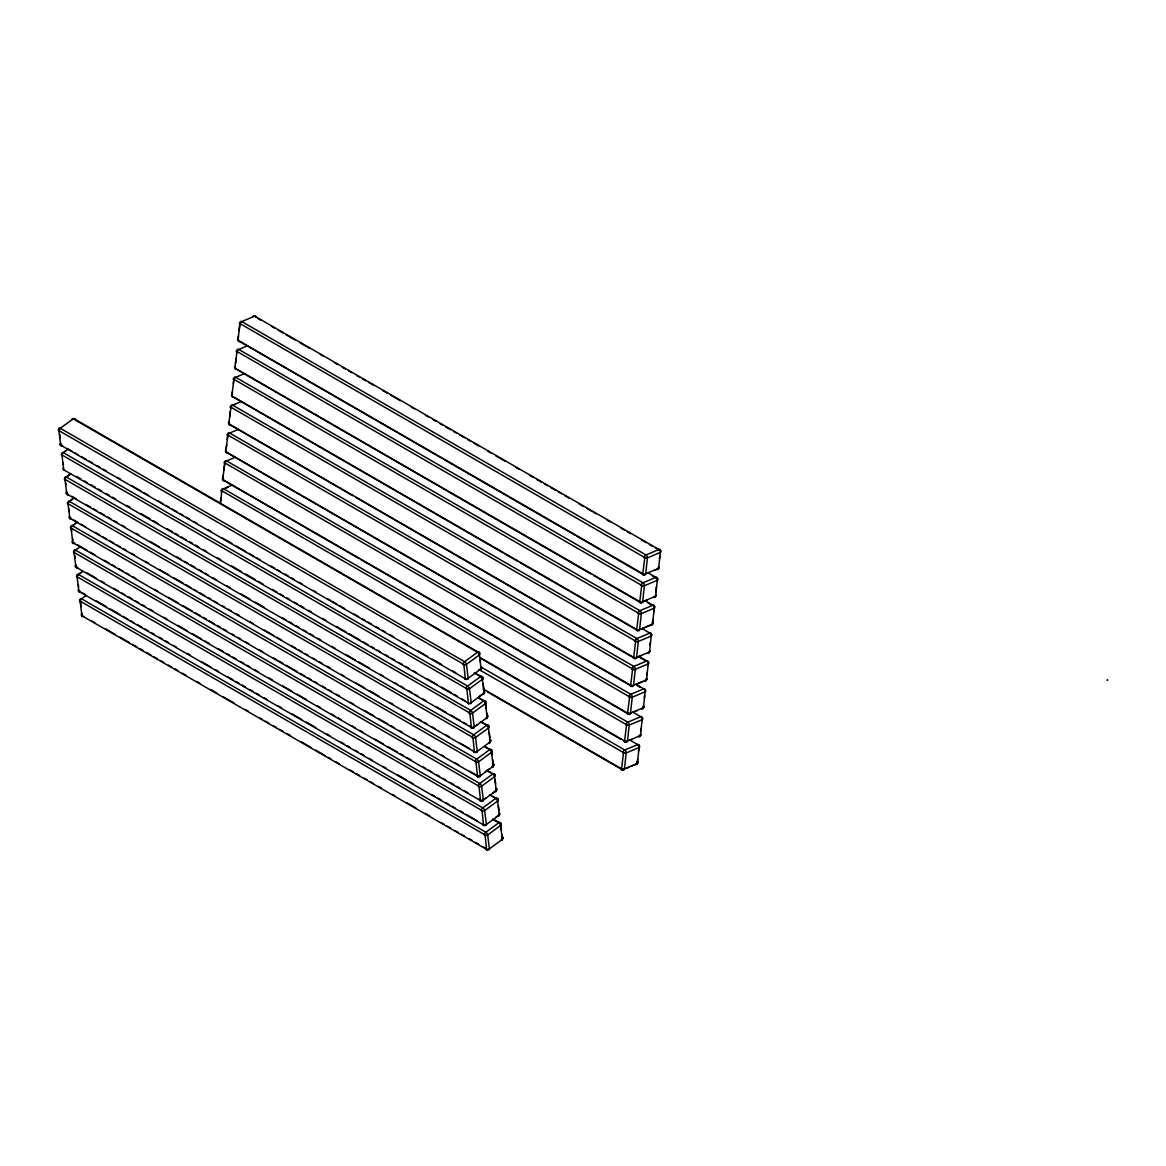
<?xml version="1.0" encoding="UTF-8"?>
<svg xmlns="http://www.w3.org/2000/svg" width="1166" height="1166" viewBox="0 0 1166 1166"><rect width="100%" height="100%" fill="white"/><g stroke="black" fill="none" stroke-linecap="round" stroke-linejoin="round"><path stroke-width="1.5" d="M1107.642 680.186L1107.394 679.851M467.172 679.282A2.303 1.137 53.8 0 0 468.178 678.306L481.092 668.832L479.357 654.913A2.303 1.501 -7.1 0 0 479.343 652.785L479.386 652.406M482.418 676.761L482.374 677.155A2.303 1.501 -7.1 0 1 482.389 679.282L484.123 693.202A2.303 1.137 53.8 0 1 483.132 694.178M66.36 493.728L470.991 727.263A2.303 1.326 -60 0 0 472.828 727.832A2.303 1.137 53.8 0 0 474.241 727.03L487.169 717.571L485.435 703.637A2.303 1.501 -7.1 0 0 485.42 701.524L485.45 701.13M489.195 742.917A2.303 1.137 53.8 0 0 490.201 741.926L488.467 728.007A2.303 1.501 -7.1 0 0 488.452 725.879L488.481 725.5M491.527 749.855L491.484 750.248A2.303 1.501 -7.1 0 1 491.498 752.376L493.233 766.295L480.305 775.754A2.303 1.137 53.8 0 1 478.891 776.556A2.303 1.326 -60 0 1 477.054 776.002L72.423 542.452M75.455 566.822L480.1 800.357A2.303 1.326 -60 0 0 481.922 800.911A2.303 1.137 53.8 0 0 483.336 800.124L496.264 790.65L494.53 776.731A2.303 1.501 -7.1 0 0 494.515 774.603L494.559 774.224M497.59 798.579L497.547 798.972A2.303 1.501 -7.1 0 1 497.561 801.1L499.296 815.019L486.368 824.479A2.303 1.137 53.8 0 1 484.954 825.28A2.303 1.326 -60 0 1 483.132 824.726L78.486 591.191M81.533 615.546L486.164 849.081A2.303 1.326 -60 0 0 488 849.65A2.303 1.137 53.8 0 0 489.414 848.848L502.327 839.374L500.593 825.455A2.303 1.501 -7.1 0 0 500.578 823.342L500.622 822.948M1107.175 680.215L1107.583 679.982M220.301 503.1L220.87 497.795M221.453 492.489L221.744 489.837A2.303 1.501 67.1 0 1 223.581 488.787L232.209 485.143M290.261 518.812L224.455 480.829A2.303 1.326 -60 0 1 223.056 479.517A2.303 1.137 6.2 0 1 223.041 477.9L223.333 475.232M223.901 469.927L224.484 464.622M226.073 450.032L226.656 444.712M227.224 439.407L227.807 434.102A2.303 1.501 67.1 0 1 229.658 433.052L238.272 429.409M229.687 416.845L230.27 411.54M300.93 436.113L233.55 397.227A2.303 1.326 -60 0 1 232.151 395.915A2.303 1.137 6.2 0 1 232.136 394.297L232.428 391.645M233.302 383.672L233.594 381.02M235.459 363.777L236.042 358.472M236.625 353.152L236.917 350.5A2.303 1.501 67.1 0 1 238.753 349.45L247.367 345.821M441.725 458.18L239.628 341.492A2.303 1.326 -60 0 1 238.228 340.18A2.303 1.137 6.2 0 1 238.214 338.563L238.505 335.91M239.074 330.605L239.657 325.285M220.607 502.08L221.759 491.454A2.303 1.137 6.2 0 1 221.744 489.837M637.248 762.331A2.303 1.326 -60 0 0 637.35 761.792L637.642 759.139M638.516 751.181L638.808 748.528M640.673 731.271L640.965 728.619M641.839 720.661L642.32 717.498M644.288 698.099L644.579 695.446M646.751 675.537L647.043 672.884M647.902 664.926L648.383 661.763M650.074 645.017L650.351 642.364M652.421 623.008A2.303 1.326 -60 0 0 652.523 622.469L652.814 619.816M653.674 611.844L653.966 609.191M655.846 591.949L656.429 586.629M656.997 581.324L657.478 578.161M659.46 558.776L659.752 556.109M660.524 550.294L655.627 548.093M654.447 606.029L654.257 606.539A2.303 1.137 6.2 0 1 654.272 608.156L652.537 624.087A2.303 1.501 67.1 0 1 650.686 625.136L646.387 626.958M651.415 633.896L651.226 634.406A2.303 1.137 6.2 0 1 651.24 636.024L649.506 651.954A2.303 1.501 67.1 0 1 647.655 653.004A2.303 1.326 -60 0 0 648.5 652.392M639.289 745.351L639.085 745.876A2.303 1.326 -60 0 0 637.685 744.564L629.859 740.046M466.764 679.093A2.303 1.326 -60 0 1 464.928 678.539L60.719 445.179L58.985 431.245A2.303 1.501 -7.1 0 1 58.97 429.132L73.298 418.871A2.303 1.326 -60 0 1 75.018 419.017M64.159 451.912L66.302 450.338M67.715 449.537L63.416 452.685A2.303 1.137 53.8 0 0 62.002 453.487A2.303 1.501 -7.1 0 0 62.017 455.615L63.751 469.534A2.303 1.326 -60 0 0 64.742 470.452M68.182 494.705A2.303 1.326 -60 0 1 66.783 493.903L65.048 479.984A2.303 1.501 -7.1 0 1 65.034 477.856L69.333 474.693M70.747 473.906L66.447 477.054A2.303 1.137 53.8 0 0 65.034 477.856M70.222 500.637L72.379 499.063M73.793 498.261L69.479 501.424A2.303 1.137 53.8 0 0 68.065 502.211A2.303 1.501 -7.1 0 0 68.08 504.339L69.814 518.258L474.023 751.633A2.303 1.326 -60 0 0 475.859 752.187A2.303 1.137 53.8 0 0 477.273 751.385L490.201 741.926A2.303 1.501 -7.1 0 0 490.186 739.798L490.667 740.483M75.411 523.432L71.097 526.58A2.303 1.501 -7.1 0 0 71.111 528.708L72.846 542.627A2.303 1.326 -60 0 0 74.682 543.181A2.303 1.137 53.8 0 1 74.245 542.875M76.825 522.63L72.511 525.779A2.303 1.137 53.8 0 0 71.097 526.58L71.68 531.215M77.291 567.244A2.303 1.137 53.8 0 0 77.714 567.55A2.303 1.326 -60 0 1 75.877 566.982L74.143 553.063A2.303 1.501 -7.1 0 1 74.128 550.95L76.286 549.361M79.856 546.985L75.542 550.148A2.303 1.137 53.8 0 0 74.128 550.95M81.474 572.156L77.16 575.304A2.303 1.501 -7.1 0 0 77.175 577.432L78.909 591.351A2.303 1.326 -60 0 0 80.745 591.905A2.303 1.137 53.8 0 1 80.323 591.599M82.888 571.355L78.574 574.503A2.303 1.137 53.8 0 0 77.16 575.304L77.452 577.622M83.777 616.275A2.303 1.326 -60 0 1 81.955 615.721L80.221 601.787A2.303 1.501 -7.1 0 1 80.206 599.674L85.92 595.709M478.41 697.151L482.709 694.003M474.985 726.243L477.127 724.669M481.048 774.982L478.891 776.556L469.49 771.12M485.362 771.819L489.662 768.671M486.237 797.763L481.922 800.911L478.789 799.104M492.693 793.026L494.85 791.452A2.303 1.326 -60 0 0 495.259 791.087M495.725 817.395L497.882 815.821A2.303 1.137 53.8 0 0 499.296 815.019A2.303 1.501 -7.1 0 0 499.646 813.183M237.849 340.414L239.963 324.265A2.303 1.137 6.2 0 1 239.948 322.632A2.303 1.501 67.1 0 1 241.785 321.583L254.713 316.132L658.921 549.492A2.303 1.326 -60 0 1 660.32 550.804L660.699 550.571M234.818 368.281L236.931 352.132A2.303 1.137 6.2 0 1 236.917 350.5M231.786 396.149L233.885 379.999A2.303 1.137 6.2 0 1 233.87 378.367A2.303 1.501 67.1 0 1 235.721 377.318L244.335 373.674M228.74 424.016L230.853 407.867A2.303 1.137 6.2 0 1 230.839 406.234A2.303 1.501 67.1 0 1 232.69 405.185L241.304 401.541M225.708 451.883L227.822 435.72A2.303 1.137 6.2 0 1 227.807 434.102M222.677 479.751L224.79 463.587A2.303 1.137 6.2 0 1 224.776 461.969A2.303 1.501 67.1 0 1 226.627 460.92L235.24 457.276M654.928 596.205A2.303 1.326 -60 0 1 653.732 597.269A2.303 1.501 67.1 0 0 655.569 596.22L657.303 580.304A2.303 1.137 6.2 0 0 657.289 578.671L657.668 578.438M654.636 606.305L654.257 606.539A2.303 1.326 -60 0 0 652.858 605.227L645.031 600.709M651.605 634.173L651.226 634.406A2.303 1.326 -60 0 0 649.826 633.094L642 628.576M646.139 679.282A2.303 1.326 -60 0 1 644.623 680.871A2.303 1.501 67.1 0 0 646.474 679.822L648.209 663.891A2.303 1.137 6.2 0 0 648.194 662.273L648.573 662.04M638.983 736.358A2.303 1.326 -60 0 1 638.56 736.606A2.303 1.501 67.1 0 0 640.411 735.557L642.145 719.626A2.303 1.137 6.2 0 0 642.131 718.008L642.495 717.775M463.704 664.314L58.606 430.429M466.735 688.683L61.638 454.798M469.767 713.038L64.669 479.168M472.798 737.408L67.701 503.523M475.83 761.762L70.732 527.892M478.862 786.132L73.764 552.247M481.908 810.501L76.81 576.616M484.939 834.856L79.842 600.971M644.798 557.29L642.728 574.342M641.766 585.157L639.697 602.21M638.72 613.024L636.651 630.077M635.689 640.892L633.619 657.945M632.657 668.759L630.587 685.812M629.625 696.627L627.556 713.679M626.594 724.494L624.524 741.547M623.562 752.362L621.493 769.414M60.457 445.295L60.719 445.179A2.303 1.326 -60 0 0 62.541 445.733A2.303 1.137 53.8 0 1 61.696 445.018M63.489 469.665L467.96 702.909A2.303 1.326 -60 0 0 469.373 703.71M66.52 494.02L66.783 493.903A2.303 1.501 -7.1 0 1 66.768 491.775A2.303 1.137 53.8 0 0 67.089 492.766M69.552 518.389L69.814 518.258A2.303 1.326 -60 0 0 71.651 518.826A2.303 1.137 53.8 0 1 70.805 518.112M72.584 542.758L72.846 542.627A2.303 1.501 -7.1 0 1 72.831 540.499L72.54 538.182M75.615 567.113L75.877 566.982A2.303 1.501 -7.1 0 1 75.863 564.869A2.303 1.137 53.8 0 0 76.504 566.37M78.661 591.483L78.909 591.351A2.303 1.501 -7.1 0 1 78.545 589.573M81.693 615.837L81.955 615.721A2.303 1.501 -7.1 0 1 81.941 613.593A2.303 1.137 53.8 0 0 82.261 614.584M71.884 419.25A2.303 1.137 53.8 0 1 73.298 418.871L477.521 652.231A2.303 1.326 -60 0 1 479.343 652.785L479.605 652.668M482.637 677.023L482.374 677.155A2.303 1.326 -60 0 0 480.552 676.601L474.285 672.986M478.876 698.245L483.584 700.955A2.303 1.326 -60 0 1 485.42 701.524L485.668 701.393M480.348 721.71L486.616 725.325A2.303 1.326 -60 0 1 488.452 725.879L488.714 725.762M491.746 750.117L491.484 750.248A2.303 1.326 -60 0 0 489.647 749.694L484.954 746.969M486.411 770.435L492.679 774.049A2.303 1.326 -60 0 1 494.515 774.603L494.778 774.486M497.809 798.841L497.547 798.972A2.303 1.326 -60 0 0 495.71 798.418L489.458 794.789M492.489 819.159L498.757 822.773A2.303 1.326 -60 0 1 500.578 823.342L500.841 823.211M239.948 322.632L242.091 321.729M232.996 405.331L235.153 404.413M226.044 488.015L228.201 487.111M654.607 570.32L656.764 569.402M642.962 601.816L647.261 599.994M642.072 628.78L644.23 627.862M228.638 423.695L633.342 657.158A2.303 1.326 -60 0 0 634.741 658.469L641.198 655.729M638.166 683.597L642.466 681.775M630.821 713.286L628.663 714.19L493.932 636.403M635.135 711.464L637.277 710.56M629.946 740.235L632.103 739.331M624.757 769.021L622.6 769.924L556.794 731.942M626.914 768.102L629.057 767.199M631.214 766.281L635.528 764.473A2.303 1.501 67.1 0 0 637.365 763.424L639.099 747.493A2.303 1.137 6.2 0 0 639.464 746.138M463.864 664.605L465.365 679.21M466.896 688.975L468.397 703.564M469.927 713.33L471.428 727.934M472.959 737.699L474.46 752.289M475.99 762.068L477.506 776.658M479.022 786.423L480.538 801.027M482.068 810.793L483.569 825.382M485.1 835.148L486.601 849.752M644.9 557.625L239.7 323.419M641.868 585.492L236.669 351.287M638.837 613.36L233.637 379.154M635.805 641.213L230.591 407.021M632.774 669.08L227.559 434.874M629.727 696.947L224.528 462.742M626.696 724.815L221.496 490.609M623.664 752.682L478.803 669.473M237.733 340.093L642.437 573.555A2.303 1.326 -60 0 0 643.836 574.867A2.303 1.501 67.1 0 0 645.687 573.818L658.601 568.352L660.335 552.436A2.303 1.137 6.2 0 0 660.699 551.081M234.701 367.96L639.405 601.423A2.303 1.326 -60 0 0 640.804 602.735A2.303 1.501 67.1 0 0 642.655 601.685L655.569 596.22A2.303 1.137 6.2 0 0 655.919 594.864M231.67 395.828L636.374 629.29A2.303 1.326 -60 0 0 637.773 630.602A2.303 1.501 67.1 0 0 639.609 629.553L652.537 624.087A2.303 1.137 6.2 0 0 652.523 622.469L652.945 623.14M225.606 451.563L630.31 685.025A2.303 1.326 -60 0 0 631.695 686.322A2.303 1.501 67.1 0 0 633.546 685.273L646.474 679.822A2.303 1.137 6.2 0 0 646.46 678.189L646.882 678.874M222.575 479.43L627.264 712.892A2.303 1.326 -60 0 0 628.663 714.19A2.303 1.501 67.1 0 0 630.514 713.14L643.443 707.689L645.177 691.759A2.303 1.137 6.2 0 0 645.527 690.403M60.297 445.004L60.719 445.179A2.303 1.501 -7.1 0 1 60.107 443.765M63.328 469.373L63.751 469.534A2.303 1.501 -7.1 0 1 63.372 467.755M69.392 518.098L69.814 518.258A2.303 1.501 -7.1 0 1 69.435 516.48M257.686 318.347L260.805 320.154M271.78 326.48L274.914 328.287M278.047 330.095L282.74 332.82M285.874 334.627L295.275 340.049M299.983 342.76L309.384 348.197M320.344 354.522L323.478 356.33M334.453 362.67L337.586 364.477M342.279 367.188L345.413 368.995M348.547 370.803L351.68 372.61M356.388 375.321L359.522 377.143M362.655 378.95L365.789 380.757M368.922 382.565L373.616 385.276M383.016 390.697L387.71 393.423M390.843 395.23L400.244 400.652M411.219 406.992L414.353 408.8M425.313 415.125L428.447 416.932M433.154 419.643L436.288 421.465M439.422 423.273L442.555 425.08M445.689 426.887L450.382 429.598M453.516 431.405L456.649 433.213M459.783 435.02L464.491 437.746M467.624 439.553L470.758 441.36M473.892 443.167L478.585 445.878M487.986 451.315L491.119 453.122M495.827 455.833L505.228 461.255M516.188 467.595L519.322 469.402M530.282 475.728L533.416 477.535M536.549 479.343L541.257 482.068M544.391 483.875L547.524 485.683M550.658 487.49L555.351 490.201M558.485 492.008L561.618 493.816M564.752 495.637L569.46 498.348M578.861 503.77L583.554 506.481M586.687 508.289L591.395 511.014M592.955 511.918L596.088 513.725M607.063 520.051L610.197 521.858M621.157 528.198L624.291 530.005M627.425 531.813L630.558 533.62M641.519 539.96L646.226 542.671M649.36 544.478L652.494 546.286M648.063 572.841L655.89 577.359A2.303 1.326 -60 0 1 657.289 578.671M652.596 575.96L655.729 577.768M443.299 459.083L574.896 535.063M576.47 535.966L643.836 574.867M647.99 602.924L651.124 604.731M238.156 370.263L437.133 485.143M438.693 486.047L590.666 573.789M593.8 575.596L640.804 602.735M302.49 437.031L434.102 513.011M435.661 513.915L503.027 552.801M504.601 553.704L517.136 560.948M520.269 562.755L568.833 590.798M570.407 591.701L637.773 630.602M638.953 656.443L646.795 660.962A2.303 1.326 -60 0 1 648.194 662.273M640.353 657.755L645.06 660.466M352.73 495.652L230.518 425.094A2.303 1.326 -60 0 1 229.119 423.783A2.303 1.137 6.2 0 1 229.104 422.165A2.303 1.501 67.1 0 0 229.104 422.704M355.863 497.459L633.167 657.551M635.922 684.311L643.763 688.829A2.303 1.326 -60 0 1 645.162 689.645M637.321 685.623L640.455 687.43M294.852 491.848L227.487 452.962A2.303 1.326 -60 0 1 226.087 451.65A2.303 1.137 6.2 0 1 225.708 450.236M296.426 492.752L496.964 608.535M498.538 609.439L631.695 686.322M632.89 712.178L640.732 716.696A2.303 1.326 -60 0 1 642.131 718.008M291.821 519.715L359.186 558.616M360.76 559.52L492.358 635.499M74.405 418.929L344.611 574.998M346.171 575.902L479.343 652.785M480.1 657.537L624.233 740.76A2.303 1.326 -60 0 0 625.632 742.057M479.926 657.945L620.939 739.346M480.625 666.806L624.772 750.03A2.303 1.501 67.1 0 1 626.186 752.959L624.451 768.875A2.303 1.501 67.1 0 1 622.6 769.924A2.303 1.326 -60 0 1 621.201 768.613L483.336 689.019M58.97 429.132A2.303 1.137 53.8 0 1 60.384 428.33L464.593 661.705A2.303 1.137 53.8 0 1 466.444 664.372L468.178 678.306A2.303 1.501 -7.1 0 1 464.928 678.539L465.555 679.18M476.122 673.54L482.374 677.155L482.666 679.472M67.249 448.444L71.942 451.155M75.076 452.962L78.209 454.769M81.343 456.591L86.051 459.302M89.184 461.109L92.318 462.917M97.011 465.628L100.145 467.435M103.278 469.242L106.412 471.049M117.387 477.39L120.521 479.197M131.481 485.522L140.882 490.959M144.016 492.766L148.709 495.477M158.11 500.899L162.817 503.625M165.951 505.432L169.085 507.239M172.218 509.046L176.911 511.757M180.045 513.565L183.179 515.372M186.312 517.194L189.446 519.001M194.154 521.712L197.287 523.519M208.248 529.845L211.381 531.667M222.356 537.992L231.757 543.414M236.45 546.14L245.851 551.562M248.985 553.369L253.678 556.08M256.811 557.887L259.945 559.695M270.92 566.035L274.054 567.842M277.187 569.649L280.321 571.457M285.014 574.168L288.148 575.989M291.281 577.797L294.415 579.604M299.123 582.315L302.256 584.122M313.217 590.462L316.35 592.27M327.325 598.595L330.459 600.403M332.019 601.306L336.726 604.017M339.86 605.839L344.553 608.55M353.954 613.972L358.662 616.683M361.795 618.49L364.929 620.312M368.062 622.119L371.196 623.927M375.889 626.638L379.023 628.445M382.156 630.252L385.29 632.059M389.983 634.785L393.117 636.592M404.092 642.918L407.225 644.725M418.186 651.065L427.587 656.487M432.295 659.198L441.695 664.635M452.656 670.96L455.789 672.767M487.869 692.138L555.235 731.038M479.153 697.895L485.42 701.524M76.548 476.428L81.241 479.139M84.375 480.946L87.508 482.753M90.642 484.56L95.35 487.286M98.483 489.093L101.617 490.901M106.31 493.612L109.444 495.419M112.577 497.226L115.711 499.033M126.686 505.374L129.82 507.181M140.78 513.506L150.181 518.943M153.314 520.75L158.022 523.461M167.408 528.883L172.116 531.594M175.25 533.416L178.383 535.223M181.517 537.03L186.21 539.741M189.344 541.549L192.477 543.356M195.611 545.163L198.745 546.985M203.452 549.696L206.586 551.503M217.546 557.829L220.68 559.636M231.655 565.976L241.056 571.398M245.749 574.109L255.15 579.546M258.284 581.353L262.991 584.064M272.392 589.486L277.085 592.211M280.219 594.019L283.353 595.826M286.486 597.633L289.62 599.441M294.313 602.152L297.447 603.959M300.58 605.766L303.714 607.588M308.422 610.299L311.555 612.106M322.516 618.432L325.649 620.239M336.624 626.579L346.025 632.001M349.159 633.808L360.119 640.149M363.253 641.956L367.96 644.667M371.094 646.474L374.228 648.281M377.361 650.089L380.495 651.911M385.188 654.622L388.322 656.429M391.455 658.236L394.589 660.043M399.297 662.754L402.43 664.562M405.564 666.384L408.698 668.191M413.391 670.902L416.524 672.709M427.485 679.035L436.886 684.471M441.593 687.182L450.994 692.604M454.128 694.411L457.261 696.233M461.955 698.944L465.088 700.751M482.185 722.264L488.452 725.879M71.753 496.264L76.446 498.975M85.847 504.412L90.54 507.123M93.674 508.93L96.807 510.737M99.941 512.544L104.648 515.255M107.782 517.063L110.916 518.885M114.049 520.692L117.183 522.499M121.876 525.21L125.01 527.017M135.985 533.358L139.118 535.165M150.079 541.49L159.48 546.912M164.187 549.638L167.321 551.445M176.722 556.867L181.415 559.578M184.549 561.385L187.682 563.207M190.816 565.014L195.524 567.725M198.657 569.533L201.791 571.34M204.91 573.147L208.044 574.955M212.751 577.68L215.885 579.487M226.845 585.813L229.979 587.62M240.954 593.96L250.355 599.382M255.048 602.093L264.449 607.53M281.691 617.47L286.384 620.181M289.518 622.003L292.651 623.81M295.785 625.617L298.919 627.425M303.626 630.136L306.76 631.943M309.894 633.75L313.027 635.557M317.72 638.283L320.854 640.09M331.814 646.416L334.948 648.223M345.923 654.563L355.324 659.985M358.458 661.792L369.418 668.133M380.393 674.458L383.527 676.265M394.487 682.606L397.621 684.413M400.754 686.22L403.888 688.027M408.596 690.738L411.729 692.546M414.863 694.353L417.996 696.175M422.69 698.886L425.823 700.693M436.798 707.019L446.199 712.455M450.892 715.166L460.293 720.588M463.427 722.395L466.56 724.203M469.694 726.024L472.828 727.832M485.216 746.634L491.484 750.248L492.067 754.883M73.21 519.73L77.918 522.441M81.052 524.248L85.745 526.959M95.146 532.381L99.853 535.107M102.987 536.914L106.121 538.721M109.254 540.528L113.947 543.239M117.081 545.047L120.215 546.854M123.348 548.676L126.482 550.483M131.175 553.194L134.309 555.001M145.284 561.327L148.417 563.149M159.378 569.474L168.779 574.896M173.486 577.607L182.887 583.044M186.021 584.851L190.714 587.562M193.847 589.369L196.981 591.177M200.115 592.998L204.822 595.709M207.956 597.517L211.09 599.324M214.223 601.131L217.357 602.939M222.05 605.65L225.184 607.457M228.317 609.279L231.451 611.086M236.159 613.797L239.292 615.604M250.253 621.93L253.386 623.752M264.347 630.077L273.748 635.499M276.881 637.306L281.589 640.032M290.99 645.454L295.683 648.165M298.817 649.972L301.95 651.779M305.084 653.601L308.218 655.409M312.925 658.12L316.059 659.927M319.192 661.734L322.326 663.541M327.019 666.252L330.153 668.074M341.128 674.4L344.262 676.207M355.222 682.547L364.623 687.969M369.316 690.68L378.717 696.102M389.692 702.442L392.825 704.249M403.786 710.575L406.919 712.397M410.053 714.204L413.187 716.011M417.894 718.722L421.028 720.53M424.162 722.337L427.295 724.144M431.988 726.87L435.122 728.677M446.097 735.003L449.231 736.81M460.191 743.15L469.592 748.572M472.726 750.379L475.859 752.187M489.822 771.892L494.515 774.603M77.816 544.988L87.217 550.425M90.35 552.232L95.044 554.943M104.444 560.365L109.152 563.076M112.286 564.898L115.419 566.705M118.553 568.512L123.246 571.223M126.38 573.031L129.513 574.838M132.647 576.645L135.781 578.453M154.582 589.311L157.716 591.118M168.676 597.458L178.077 602.88M182.785 605.591L192.186 611.028M195.32 612.835L200.013 615.546M203.146 617.353L206.28 619.161M209.414 620.968L214.121 623.693M217.255 625.501L220.389 627.308M223.522 629.115L226.656 630.923M231.349 633.634L234.483 635.441M237.616 637.248L240.75 639.07M245.458 641.781L248.591 643.588M259.552 649.914L262.685 651.721M273.66 658.061L276.794 659.869M278.353 660.772L283.046 663.483M286.18 665.29L297.155 671.631M300.289 673.438L304.982 676.149M308.115 677.956L311.249 679.763M314.383 681.571L317.516 683.393M322.224 686.104L325.358 687.911M328.491 689.718L331.625 691.525M336.318 694.236L339.452 696.044M350.427 702.384L353.56 704.191M364.521 710.517L373.922 715.953M378.629 718.664L388.03 724.086M391.164 725.893L394.297 727.715M398.991 730.426L402.124 732.233M413.085 738.559L416.218 740.366M419.352 742.188L422.486 743.995M427.193 746.706L430.327 748.514M433.46 750.321L436.594 752.128M441.287 754.839L444.421 756.647M455.396 762.987L458.53 764.794M492.854 796.261L497.547 798.972L497.838 801.29M87.115 572.972L96.516 578.394M101.209 581.12L104.342 582.927M113.743 588.349L118.451 591.06M121.585 592.867L124.718 594.689M127.852 596.496L132.545 599.207M135.679 601.015L138.812 602.822M141.946 604.629L145.08 606.437M149.787 609.148L152.921 610.969M163.881 617.295L167.015 619.102M177.99 625.442L187.391 630.864M192.084 633.575L201.485 638.997M204.618 640.819L209.312 643.53M218.712 648.952L223.42 651.663M226.554 653.47L229.687 655.292M232.821 657.099L235.955 658.907M240.648 661.618L243.781 663.425M246.915 665.232L250.049 667.039M254.756 669.765L257.89 671.572M268.85 677.898L271.984 679.705M282.959 686.045L292.36 691.467M297.053 694.178L306.454 699.615M317.429 705.94L320.548 707.747M331.523 714.088L334.657 715.895M337.79 717.702L340.924 719.509M351.884 725.835L355.018 727.642M359.726 730.368L362.859 732.175M373.82 738.501L383.22 743.937M387.928 746.648L397.329 752.07M400.463 753.877L403.596 755.685M406.73 757.492L411.423 760.217M422.398 766.543L425.532 768.35M428.665 770.158L431.799 771.965M436.492 774.69L439.626 776.498M442.759 778.305L445.893 780.112M450.586 782.823L453.72 784.631M456.853 786.438L459.987 788.26M464.695 790.971L467.828 792.778M494.311 819.713L500.578 823.342M82.32 592.809L85.453 594.616M96.414 600.956L105.814 606.378M110.508 609.089L119.909 614.526M123.042 616.333L127.75 619.044M130.883 620.851L134.017 622.659M137.151 624.466L141.844 627.191M144.978 628.999L148.111 630.806M151.245 632.613L154.378 634.421M159.086 637.132L162.22 638.939M165.353 640.761L168.487 642.568M173.18 645.279L176.314 647.086M187.289 653.412L190.422 655.234M201.383 661.559L210.784 666.981M215.491 669.707L218.625 671.514M228.026 676.936L232.719 679.647M235.853 681.454L238.986 683.261M242.12 685.083L245.254 686.891M249.947 689.602L253.08 691.409M256.214 693.216L259.348 695.023M264.055 697.734L267.189 699.556M278.149 705.882L281.283 707.689M292.258 714.015L301.659 719.451M306.352 722.162L315.753 727.584M326.728 733.924L329.861 735.731M340.822 742.057L343.955 743.864M347.089 745.686L350.223 747.493M354.93 750.204L358.049 752.012M361.183 753.819L364.317 755.626M369.024 758.337L372.158 760.159M383.118 766.485L386.252 768.292M397.227 774.632L406.628 780.054M409.762 781.861L412.895 783.669M431.697 794.527L434.831 796.334M437.964 798.142L441.098 799.949M445.791 802.66L448.925 804.482M452.058 806.289L455.192 808.096M459.9 810.807L463.033 812.615M466.167 814.422L477.127 820.762M80.206 599.674A2.303 1.137 53.8 0 1 81.62 598.872L485.828 832.247A2.303 1.137 53.8 0 1 487.68 834.929L489.414 848.848A2.303 1.501 -7.1 0 1 486.164 849.081L486.79 849.722M91.618 620.793L94.752 622.6M105.712 628.94L115.113 634.362M119.821 637.073L129.222 642.51M132.356 644.317L137.049 647.028M140.182 648.835L143.316 650.643M146.45 652.45L151.143 655.161M154.276 656.983L157.41 658.79M160.544 660.597L163.677 662.405M168.385 665.116L171.519 666.923M174.652 668.73L177.786 670.552M182.479 673.263L185.613 675.07M196.588 681.396L199.721 683.203M210.682 689.543L216.949 693.158M223.216 696.772L234.191 703.113M245.151 709.438L248.285 711.245M259.26 717.586L262.394 719.393M265.527 721.2L268.661 723.007M273.354 725.718L276.488 727.526M279.621 729.333L282.755 731.155M287.448 733.866L290.582 735.673M301.557 741.999L310.958 747.435M315.651 750.146L325.052 755.568M328.185 757.375L331.319 759.183M336.027 761.908L339.16 763.715M350.121 770.041L353.254 771.848M356.388 773.656L359.522 775.477M364.229 778.188L367.363 779.996M370.496 781.803L373.63 783.61M378.323 786.321L381.457 788.129M392.432 794.469L395.551 796.276M406.526 802.602L415.927 808.038M425.328 813.46L430.021 816.171M440.996 822.511L444.129 824.318M447.263 826.126L450.397 827.933M455.09 830.644L458.223 832.451M461.357 834.273L464.491 836.08M469.198 838.791L472.332 840.599M475.466 842.406L478.599 844.213M483.292 846.924L486.426 848.746M468.586 703.535L467.96 702.909A2.303 1.501 -7.1 0 0 471.21 702.661L484.123 693.202A2.303 1.501 -7.1 0 0 484.488 691.365M471.618 727.905L470.991 727.263A2.303 1.501 -7.1 0 0 474.241 727.03L472.507 713.111A2.303 1.137 53.8 0 0 470.656 710.429L66.447 477.054A2.303 1.326 -60 0 0 65.048 479.984L64.859 479.139M474.649 752.274L474.023 751.633A2.303 1.501 -7.1 0 0 477.273 751.385L475.539 737.466A2.303 1.137 53.8 0 0 473.688 734.784L69.479 501.424A2.303 1.326 -60 0 0 68.08 504.339L67.89 503.493M477.681 776.629L477.054 776.002A2.303 1.501 -7.1 0 0 480.305 775.754L478.57 761.835A2.303 1.137 53.8 0 0 476.734 759.153L72.511 525.779A2.303 1.326 -60 0 0 71.111 528.708L70.922 527.863M480.713 800.998L480.1 800.357A2.303 1.501 -7.1 0 0 483.336 800.124L481.602 786.19A2.303 1.137 53.8 0 0 479.765 783.508L75.542 550.148A2.303 1.326 -60 0 0 74.143 553.063L73.954 552.218M483.744 825.353L483.132 824.726A2.303 1.501 -7.1 0 0 486.368 824.479L484.648 810.559A2.303 1.137 53.8 0 0 482.797 807.878L78.574 574.503A2.303 1.326 -60 0 0 77.175 577.432L76.985 576.587M481.573 667.389L481.077 666.719A2.303 1.326 -60 0 1 480.975 667.739M486.863 713.126L487.636 716.113M492.635 759.532L493.699 764.838M496.731 789.207L496.25 788.537A2.303 1.326 -60 0 1 496.148 789.557M502.021 834.943L502.808 837.931M642.947 574.299L642.437 573.555A2.303 1.137 6.2 0 0 645.687 573.818L647.422 557.887A2.303 1.501 67.1 0 0 646.008 554.958L241.785 321.583A2.303 1.326 -60 0 0 239.963 324.265L239.919 323.361M639.915 602.166L639.405 601.423A2.303 1.137 6.2 0 0 642.655 601.685L644.39 585.755A2.303 1.501 67.1 0 0 642.976 582.825L238.753 349.45A2.303 1.326 -60 0 0 236.931 352.132L236.887 351.228M636.869 630.034L636.374 629.29A2.303 1.137 6.2 0 0 639.609 629.553L641.344 613.622A2.303 1.501 67.1 0 0 639.93 610.692L235.721 377.318A2.303 1.326 -60 0 0 233.885 379.999L233.856 379.096M633.838 657.901L633.342 657.158A2.303 1.137 6.2 0 0 636.578 657.42L649.506 651.954A2.303 1.137 6.2 0 0 650.089 650.89M630.806 685.768L630.31 685.025A2.303 1.137 6.2 0 0 633.546 685.273L635.281 669.357A2.303 1.501 67.1 0 0 633.867 666.427L229.658 433.052A2.303 1.326 -60 0 0 227.822 435.72L227.778 434.831M627.774 713.621L627.264 712.892A2.303 1.137 6.2 0 0 630.514 713.14L632.249 697.224A2.303 1.501 67.1 0 0 630.835 694.295L226.627 460.92A2.303 1.326 -60 0 0 224.79 463.587L224.746 462.698M624.743 741.489L624.233 740.76A2.303 1.137 6.2 0 0 627.483 741.008L640.411 735.557A2.303 1.137 6.2 0 0 640.761 734.201M621.711 769.356L621.201 768.613A2.303 1.137 6.2 0 0 624.451 768.875L637.365 763.424A2.303 1.137 6.2 0 0 637.35 761.792L637.773 762.477M659.009 567.405L658.586 566.734A2.303 1.326 -60 0 1 658.265 567.813M643.851 706.742L643.428 706.057A2.303 1.326 -60 0 1 643.093 707.15M481.456 667.535L481.077 666.719A2.303 1.501 -7.1 0 1 481.092 668.832A2.303 1.137 53.8 0 1 479.678 669.634A2.303 1.326 -60 0 0 480.465 668.818M486.834 717.017A2.303 1.326 -60 0 0 487.155 715.443L487.519 716.259M490.186 739.798L490.565 740.614M492.591 766.266A2.303 1.326 -60 0 0 493.218 764.167L493.597 764.983M496.629 789.353L496.25 788.537A2.303 1.501 -7.1 0 1 496.264 790.65A2.303 1.137 53.8 0 1 494.85 791.452M501.992 838.835A2.303 1.326 -60 0 0 502.313 837.261L502.692 838.077M658.848 567.58L658.586 566.734A2.303 1.137 6.2 0 1 658.601 568.352A2.303 1.501 67.1 0 1 657.187 569.576M652.523 622.469L652.785 623.314M646.46 678.189L646.722 679.035M643.69 706.902L643.428 706.057A2.303 1.137 6.2 0 1 643.443 707.689A2.303 1.501 67.1 0 1 641.591 708.739A2.303 1.326 -60 0 0 642.014 708.491M637.35 761.792L637.613 762.637M58.781 430.4L58.985 431.245A2.303 1.326 -60 0 1 60.384 428.33M61.827 454.769L62.017 455.615A2.303 1.326 -60 0 1 63.416 452.685L467.624 686.06A2.303 1.137 53.8 0 1 469.475 688.742L471.21 702.661A2.303 1.137 53.8 0 1 470.583 703.696M80.017 600.956L80.221 601.787A2.303 1.326 -60 0 1 81.62 598.872M479.926 657.435L480.509 662.069M483.249 684.121L483.832 688.756M485.697 703.841L486.28 708.476M489.312 732.846L489.895 737.48M495.098 779.252L495.667 783.887M498.421 805.939L498.99 810.574M500.87 825.659L501.453 830.294M59.539 433.767L60.122 438.401M62.002 453.487L62.294 455.804M63.153 462.771L63.445 465.088M65.617 482.491L65.894 484.808M68.94 509.178L69.217 511.495M74.711 555.584L75.003 557.902M78.326 584.589L78.618 586.906M80.483 601.991L81.066 606.626M230.824 406.963L230.853 407.867A2.303 1.326 -60 0 1 232.69 405.185L636.898 638.56A2.303 1.501 67.1 0 1 638.312 641.489L636.578 657.42A2.303 1.501 67.1 0 1 634.741 658.469M221.715 490.565L221.759 491.454A2.303 1.326 -60 0 1 223.581 488.787L627.804 722.162A2.303 1.501 67.1 0 1 629.217 725.092L627.483 741.008A2.303 1.501 67.1 0 1 626.069 742.232M226.7 452.219A2.303 1.501 67.1 0 1 226.393 451.708M68.182 494.151A2.303 1.137 53.8 0 1 67.774 493.757M486.528 717.542A2.303 1.326 -60 0 1 485.756 718.358A2.303 1.137 53.8 0 0 487.169 717.571A2.303 1.501 -7.1 0 0 487.155 715.443M239.628 341.492A2.303 1.501 67.1 0 1 239.205 341.186M238.534 340.239A2.303 1.501 67.1 0 1 238.214 338.563M256.112 317.444A2.303 1.326 -60 0 0 254.713 316.132A2.303 1.501 67.1 0 0 252.978 316.7M657.959 568.338A2.303 1.326 -60 0 1 657.187 569.154M500.914 840.176A2.303 1.137 53.8 0 0 502.327 839.374A2.303 1.501 -7.1 0 0 502.313 837.261M235.503 368.106A2.303 1.501 67.1 0 0 236.596 369.36A2.303 1.326 -60 0 1 235.197 368.048A2.303 1.137 6.2 0 1 234.818 366.634M492.227 766.718A2.303 1.326 -60 0 1 491.819 767.097A2.303 1.137 53.8 0 0 493.233 766.295A2.303 1.501 -7.1 0 0 493.218 764.167M230.11 424.774A2.303 1.501 67.1 0 1 229.44 423.841M649.17 651.415A2.303 1.326 -60 0 1 648.864 651.94M483.496 693.172A2.303 1.326 -60 0 1 483.132 693.639M498.961 814.466A2.303 1.326 -60 0 1 497.882 815.821M79.9 591.206A2.303 1.137 53.8 0 1 79.536 590.739M233.55 397.227A2.303 1.501 67.1 0 1 233.142 396.921M232.471 395.974A2.303 1.501 67.1 0 1 232.136 394.297M651.532 624.524A2.303 1.326 -60 0 1 650.686 625.136M224.455 480.829A2.303 1.501 67.1 0 1 223.041 477.9M70.426 517.646A2.303 1.137 53.8 0 1 70.12 517.136M640.061 735.017A2.303 1.326 -60 0 1 639.391 735.994M61.332 444.552A2.303 1.137 53.8 0 1 60.807 443.532M72.919 419.192A2.303 1.501 -7.1 0 1 74.653 419.221M636.723 763.409A2.303 1.326 -60 0 1 635.528 764.473M477.521 652.231L464.593 661.705A2.303 1.326 -60 0 0 463.194 664.62A2.303 1.501 -7.1 0 0 466.444 664.372L479.357 654.913A2.303 1.137 53.8 0 0 477.521 652.231M480.552 676.601L467.624 686.06A2.303 1.326 -60 0 0 466.225 688.989A2.303 1.501 -7.1 0 0 469.475 688.742L482.389 679.282A2.303 1.137 53.8 0 0 480.552 676.601M483.584 700.955L470.656 710.429A2.303 1.326 -60 0 0 469.257 713.344A2.303 1.501 -7.1 0 0 472.507 713.111L485.435 703.637A2.303 1.137 53.8 0 0 483.584 700.955M486.616 725.325L473.688 734.784A2.303 1.326 -60 0 0 472.288 737.714A2.303 1.501 -7.1 0 0 475.539 737.466L488.467 728.007A2.303 1.137 53.8 0 0 486.616 725.325M489.647 749.694L476.734 759.153A2.303 1.326 -60 0 0 475.334 762.068A2.303 1.501 -7.1 0 0 478.57 761.835L491.498 752.376A2.303 1.137 53.8 0 0 489.647 749.694M492.679 774.049L479.765 783.508A2.303 1.326 -60 0 0 478.366 786.438A2.303 1.501 -7.1 0 0 481.602 786.19L494.53 776.731A2.303 1.137 53.8 0 0 492.679 774.049M495.71 798.418L482.797 807.878A2.303 1.326 -60 0 0 481.398 810.807A2.303 1.501 -7.1 0 0 484.648 810.559L497.561 801.1A2.303 1.137 53.8 0 0 495.71 798.418M498.757 822.773L485.828 832.247A2.303 1.326 -60 0 0 484.429 835.162A2.303 1.501 -7.1 0 0 487.68 834.929L500.593 825.455A2.303 1.137 53.8 0 0 498.757 822.773M658.921 549.492L646.008 554.958A2.303 1.326 -60 0 0 644.171 557.625A2.303 1.137 6.2 0 0 647.422 557.887L660.335 552.436A2.303 1.501 67.1 0 0 658.921 549.492M655.89 577.359L642.976 582.825A2.303 1.326 -60 0 0 641.14 585.492A2.303 1.137 6.2 0 0 644.39 585.755L657.303 580.304A2.303 1.501 67.1 0 0 655.89 577.359M652.858 605.227L639.93 610.692A2.303 1.326 -60 0 0 638.108 613.36A2.303 1.137 6.2 0 0 641.344 613.622L654.272 608.156A2.303 1.501 67.1 0 0 652.858 605.227M649.826 633.094L636.898 638.56A2.303 1.326 -60 0 0 635.076 641.227A2.303 1.137 6.2 0 0 638.312 641.489L651.24 636.024A2.303 1.501 67.1 0 0 649.826 633.094M646.795 660.962L633.867 666.427A2.303 1.326 -60 0 0 632.03 669.095A2.303 1.137 6.2 0 0 635.281 669.357L648.209 663.891A2.303 1.501 67.1 0 0 646.795 660.962M643.763 688.829L630.835 694.295A2.303 1.326 -60 0 0 628.999 696.962A2.303 1.137 6.2 0 0 632.249 697.224L645.177 691.759A2.303 1.501 67.1 0 0 643.763 688.829M640.732 716.696L627.804 722.162A2.303 1.326 -60 0 0 625.967 724.829A2.303 1.137 6.2 0 0 629.217 725.092L642.145 719.626A2.303 1.501 67.1 0 0 640.732 716.696M637.685 744.564L624.772 750.03A2.303 1.326 -60 0 0 622.935 752.697A2.303 1.137 6.2 0 0 626.186 752.959L639.099 747.493A2.303 1.501 67.1 0 0 637.685 744.564"/></g></svg>
